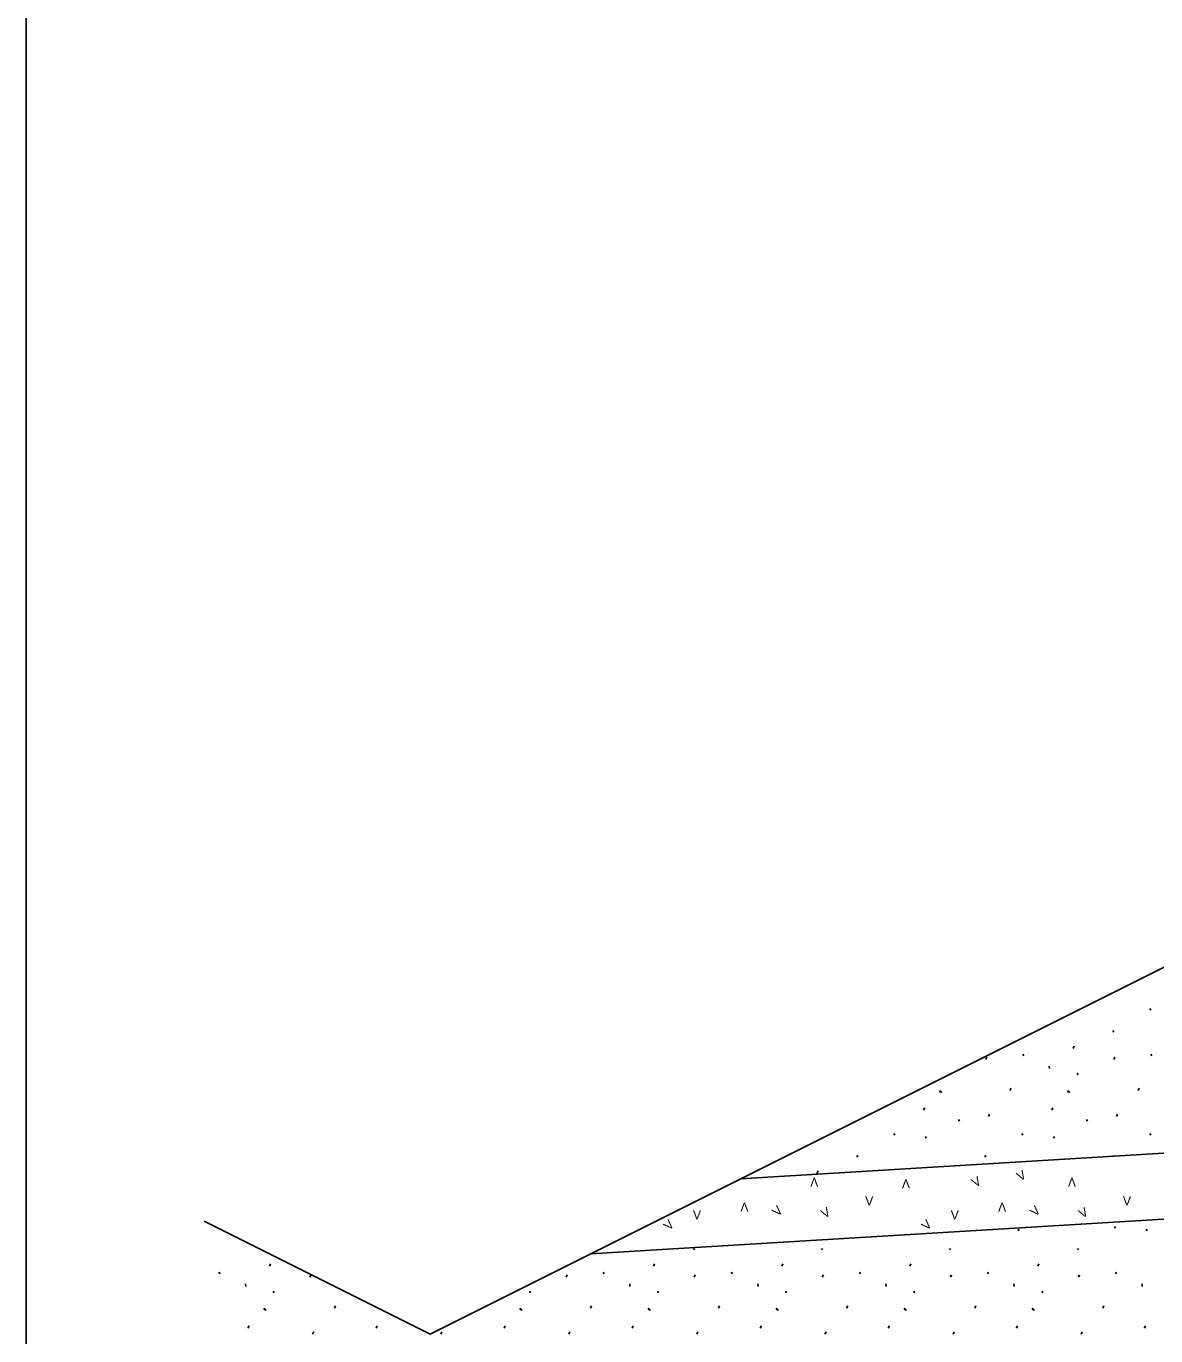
# Model space of a CAD drawing. Extents: x 1007 to 1035.5, y 1000.5 to 1021.5.
# Drawn here: x 1007 to 1009.501, y 1008.184 to 1011.083 of the extents above; entities that cross this region are included whole.
import ezdxf

# ---------------------------------------------------------------- set-up
doc = ezdxf.new("R2010")
doc.units = 0
for name, color, linetype in [('Level 1', 7, 'Continuous'), ('Level 10', 7, 'Continuous'), ('Level 11', 7, 'Continuous')]:
    doc.layers.add(name, color=color, linetype=linetype)

msp = doc.modelspace()

# ---------------------------------------------------------------- linework, layer by layer
at = {"layer": 'Level 1'}
for p, q in [((1007.8944, 1008.1878), (1009.7698, 1009.1254)), ((1009.414, 1008.9461), (1009.4148, 1008.948)), ((1009.488, 1008.9082), (1009.4903, 1008.9046)), ((1009.4061, 1008.8597), (1009.4085, 1008.8562)), ((1009.2066, 1008.8072), (1009.209, 1008.8036)), ((1009.3181, 1008.8199), (1009.3204, 1008.8253)), ((1009.4902, 1008.8072), (1009.4926, 1008.8036)), ((1009.1245, 1008.7957), (1009.1268, 1008.801)), ((1009.2653, 1008.7808), (1009.2658, 1008.7755)), ((1009.4081, 1008.7957), (1009.4104, 1008.801)), ((1009.0446, 1008.7628), (1009.0455, 1008.7616)), ((1009.3267, 1008.7651), (1009.3291, 1008.7616)), ((1012.0189, 1008.7399), (1008.5814, 1008.5313)), ((1009.0221, 1008.727), (1009.0244, 1008.7234)), ((1009.0244, 1008.7257), (1009.0268, 1008.7221)), ((1009.1783, 1008.727), (1009.1808, 1008.7323)), ((1009.3057, 1008.727), (1009.308, 1008.7234)), ((1009.308, 1008.7257), (1009.3103, 1008.7221)), ((1009.4619, 1008.727), (1009.4643, 1008.7323)), ((1008.9871, 1008.6831), (1008.9895, 1008.6884)), ((1009.0642, 1008.6626), (1009.0665, 1008.659)), ((1009.1304, 1008.6695), (1009.1328, 1008.6748)), ((1009.2707, 1008.6831), (1009.2731, 1008.6884)), ((1009.3478, 1008.6626), (1009.3501, 1008.659)), ((1009.414, 1008.6695), (1009.4163, 1008.6748)), ((1008.9208, 1008.6316), (1008.9232, 1008.6281)), ((1008.9908, 1008.6252), (1008.9932, 1008.6217)), ((1009.2044, 1008.6316), (1009.2068, 1008.6281)), ((1009.2743, 1008.6252), (1009.2768, 1008.6217)), ((1009.488, 1008.6316), (1009.4903, 1008.6281)), ((1012.0198, 1008.5941), (1008.2493, 1008.3652)), ((1008.8389, 1008.5832), (1008.8413, 1008.5796)), ((1009.1225, 1008.5832), (1009.1249, 1008.5796)), ((1009.4061, 1008.5832), (1009.4073, 1008.5814)), ((1008.7509, 1008.5434), (1008.7533, 1008.5488)), ((1007.8944, 1008.1878), (1007.3944, 1008.4378)), ((1009.1962, 1008.4196), (1009.1986, 1008.416)), ((1009.4098, 1008.4259), (1009.4122, 1008.4224)), ((1009.4798, 1008.4196), (1009.4822, 1008.416)), ((1008.4772, 1008.3775), (1008.4796, 1008.3739)), ((1008.7608, 1008.3775), (1008.7632, 1008.3739)), ((1009.0443, 1008.3775), (1009.0468, 1008.3739)), ((1009.3279, 1008.3775), (1009.3303, 1008.3739)), ((1007.5384, 1008.3378), (1007.5408, 1008.3431)), ((1008.3892, 1008.3378), (1008.3915, 1008.3431)), ((1008.6728, 1008.3378), (1008.6751, 1008.3431)), ((1008.9563, 1008.3378), (1008.9587, 1008.3431)), ((1009.2399, 1008.3378), (1009.2423, 1008.3431)), ((1007.4269, 1008.3249), (1007.4293, 1008.3214)), ((1007.6284, 1008.3135), (1007.6308, 1008.3188)), ((1008.1956, 1008.3135), (1008.1979, 1008.3188)), ((1008.2777, 1008.3249), (1008.2801, 1008.3214)), ((1008.4792, 1008.3135), (1008.4815, 1008.3188)), ((1008.5613, 1008.3249), (1008.5637, 1008.3214)), ((1008.7628, 1008.3135), (1008.7651, 1008.3188)), ((1008.8448, 1008.3249), (1008.8473, 1008.3214)), ((1009.0463, 1008.3135), (1009.0487, 1008.3188)), ((1009.1284, 1008.3249), (1009.1308, 1008.3214)), ((1009.3299, 1008.3135), (1009.3323, 1008.3188)), ((1009.412, 1008.3249), (1009.4144, 1008.3214)), ((1007.4856, 1008.2986), (1007.4862, 1008.2933)), ((1008.3363, 1008.2986), (1008.3369, 1008.2933)), ((1008.6199, 1008.2986), (1008.6205, 1008.2933)), ((1008.9035, 1008.2986), (1008.9041, 1008.2933)), ((1009.1871, 1008.2986), (1009.1877, 1008.2933)), ((1009.4707, 1008.2986), (1009.4713, 1008.2933)), ((1007.547, 1008.2829), (1007.5494, 1008.2793)), ((1008.1142, 1008.2829), (1008.1166, 1008.2793)), ((1008.3978, 1008.2829), (1008.4002, 1008.2793)), ((1008.6813, 1008.2829), (1008.6838, 1008.2793)), ((1008.9649, 1008.2829), (1008.9673, 1008.2793)), ((1009.2485, 1008.2829), (1009.2509, 1008.2793)), ((1007.526, 1008.2448), (1007.5283, 1008.2413)), ((1007.5283, 1008.2434), (1007.5307, 1008.2399)), ((1007.6823, 1008.2448), (1007.6847, 1008.2501)), ((1008.0932, 1008.2448), (1008.0955, 1008.2413)), ((1008.0955, 1008.2434), (1008.0978, 1008.2399)), ((1008.2494, 1008.2448), (1008.2518, 1008.2501)), ((1008.3768, 1008.2448), (1008.3791, 1008.2413)), ((1008.3791, 1008.2434), (1008.3814, 1008.2399)), ((1008.533, 1008.2448), (1008.5354, 1008.2501)), ((1008.6603, 1008.2448), (1008.6627, 1008.2413)), ((1008.6627, 1008.2434), (1008.665, 1008.2399)), ((1008.8166, 1008.2448), (1008.819, 1008.2501)), ((1008.9439, 1008.2448), (1008.9463, 1008.2413)), ((1008.9463, 1008.2434), (1008.9486, 1008.2399)), ((1009.1002, 1008.2448), (1009.1026, 1008.2501)), ((1009.2275, 1008.2448), (1009.2298, 1008.2413)), ((1009.2298, 1008.2434), (1009.2322, 1008.2399)), ((1009.3838, 1008.2448), (1009.3862, 1008.2501)), ((1007.491, 1008.2009), (1007.4934, 1008.2063)), ((1007.7746, 1008.2009), (1007.777, 1008.2063)), ((1008.0582, 1008.2009), (1008.0606, 1008.2063)), ((1008.3418, 1008.2009), (1008.3442, 1008.2063)), ((1008.6253, 1008.2009), (1008.6278, 1008.2063)), ((1008.9089, 1008.2009), (1008.9113, 1008.2063)), ((1009.1925, 1008.2009), (1009.1949, 1008.2063)), ((1009.4761, 1008.2009), (1009.4785, 1008.2063)), ((1007.6343, 1008.1873), (1007.6367, 1008.1926)), ((1007.9179, 1008.1873), (1007.9203, 1008.1926)), ((1008.2015, 1008.1873), (1008.2038, 1008.1926)), ((1008.4851, 1008.1873), (1008.4874, 1008.1926)), ((1008.7687, 1008.1873), (1008.771, 1008.1926)), ((1009.0523, 1008.1873), (1009.0546, 1008.1926)), ((1009.3358, 1008.1873), (1009.3382, 1008.1926))]:
    msp.add_line(p, q, dxfattribs=at)
at = {"layer": 'Level 10'}
msp.add_line((1007, 1021.5), (1007, 1000.5), dxfattribs=at)
at = {"layer": 'Level 11'}
msp.add_lwpolyline([(1007, 1000.5), (1035.5, 1000.5), (1035.5, 1021.5), (1007, 1021.5)], close=True, dxfattribs=at)

# ---------------------------------------------------------------- texts
at = {"layer": 'Level 1'}
for rotation, p in [(30, (1009.2007, 1008.5256)), (180, (1008.7538, 1008.5337)), (180, (1008.9568, 1008.5303)), (30, (1009.101, 1008.5118)), (180, (1009.3244, 1008.5337)), (180, (1008.5992, 1008.4787)), (45, (1008.664, 1008.4468)), (30, (1008.7674, 1008.4431)), (180, (1009.1698, 1008.4787)), (45, (1009.2347, 1008.4468)), (30, (1009.3381, 1008.4431)), (45, (1008.4235, 1008.4159)), (45, (1008.9942, 1008.4159))]:
    msp.add_text('V', height=0.02, rotation=rotation, dxfattribs=at).set_placement(p)
for p in [(1008.8578, 1008.4724), (1009.4284, 1008.4724), (1008.4764, 1008.4415), (1009.0471, 1008.4415)]:
    msp.add_text('V', height=0.02, dxfattribs=at).set_placement(p)

doc.saveas('drawing.dxf')
